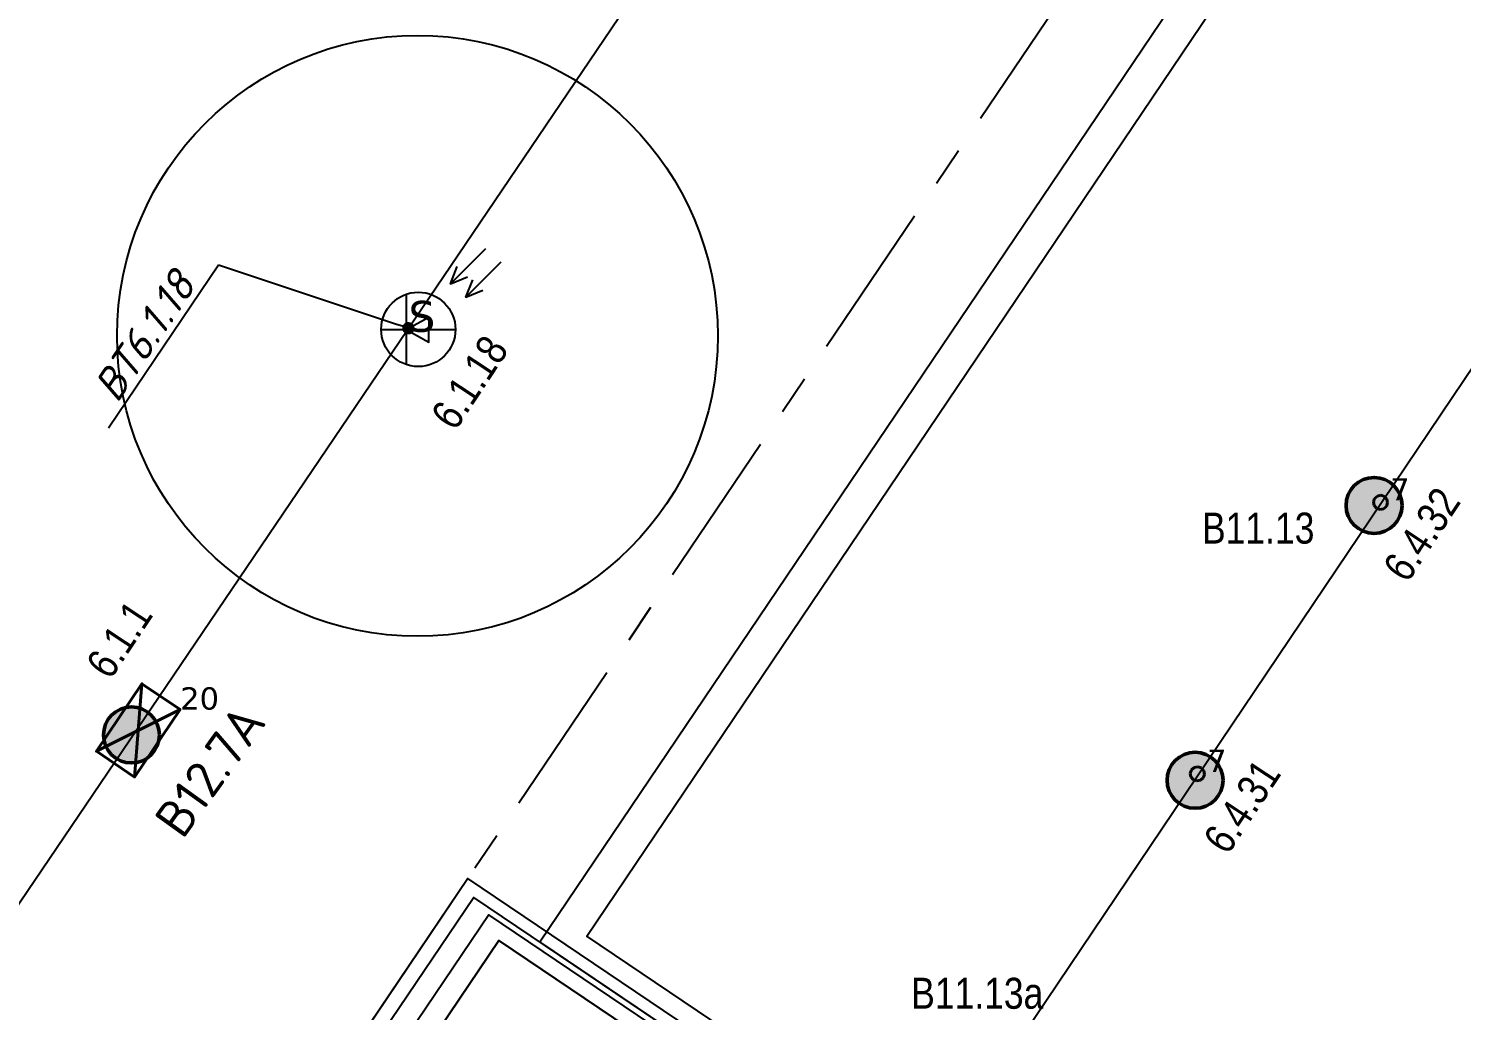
# Model space of a CAD drawing. Header units: millimetres. Extents: x -243740 to 150609, y -473655 to -165121.
# Drawn here: x 100504 to 112071, y -303737 to -295812 of the extents above; entities that cross this region are included whole.
import ezdxf
from ezdxf import colors
from ezdxf.entities.mleader import LeaderData, LeaderLine
from ezdxf.enums import TextEntityAlignment as Align
from ezdxf.math import Vec2, Vec3

# ---------------------------------------------------------------- set-up
doc = ezdxf.new("R2010")
doc.units = ezdxf.units.MM
doc.linetypes.add('Линия сетки', pattern=[22.225, 12.7, -3.175, 3.175, -3.175])
for name, color, linetype, lineweight in [('0_Авт.', 255, 'Continuous', 5), ('_освещение_dali', 3, 'Continuous', 50), ('DALLI', 6, 'TRAY', 30), ('DLX_FL2_LUM 5', 5, 'Continuous', 40), ('Аварийное_овещение', 1, 'Continuous', 30), ('Освещение', 5, 'Continuous', 30)]:
    doc.layers.add(name, color=color, linetype=linetype, lineweight=lineweight)
for name, color, linetype in [('_HMI', 6, 'Continuous'), ('_Гр.ЩД-1В.5.3.I4.1', 6, 'Continuous'), ('_Гр.ЩД-1В.5.3.I4.2', 6, 'Continuous'), ('_Гр.ЩД-1В.5.3.I4.3', 6, 'Continuous'), ('_Гр.ЩД-1В.5.3.I4.4', 6, 'Continuous'), ('_Гр.ЩД-1В.5.3.I4.5', 6, 'Continuous'), ('_Гр.ЩД-1В.5.3.I4.6', 6, 'Continuous'), ('_Гр.ЩД-1В.5.3.I4.8', 6, 'Continuous')]:
    doc.layers.add(name, color=color, linetype=linetype)
doc.layers.add('сВЕтильники', color=7, linetype='Continuous', lineweight=40, true_color=0x600080)
doc.styles.add('Arial Narrow_6', font='ARIALN.TTF', dxfattribs={"height": 193.245432})
doc.styles.add('ELine', font='txt.shx')
doc.styles.add('ISOCPEUR_1', font='isocpeur.ttf', dxfattribs={"height": 200})
doc.styles.get("Standard").update_dxf_attribs({"font": 'ARIALN.TTF'})
doc.styles.add('TableTextStyle', font='')
doc.styles.add('Шрифт - 200', font='', dxfattribs={"height": 200})
doc.styles.get('TableTextStyle').set_extended_font_data('VERDANA.TTF')
doc.styles.get('Шрифт - 200').set_extended_font_data('GOST Common', italic=True)
doc.linetypes.add('TRAY', pattern='A,12.119257,["_",ELine,S=4.5,R=90,X=0,Y=-1.555839],0.750382,["_",ELine,S=4.5,R=0,X=0,Y=-0.805849],1.314849,["_",ELine,S=4.5,R=0,X=0,Y=-0.805849],2.250029,["_",ELine,S=4.5,R=90,X=0,Y=-1.555839],13.565483', length=30)
doc.linetypes.add('Truba', pattern='A,3e-05,[4,MSH_7,S=1,R=0,X=0,Y=0],-3.022072', length=3.022102)
doc.linetypes.add('Проводка в лотке', pattern='A,7.5,[130,ltypeshp.shx,S=0.5,R=0,X=0,Y=0],1,[130,ltypeshp.shx,S=1,R=90,X=0,Y=-0.5],1,[130,ltypeshp.shx,S=0.5,R=0,X=0,Y=0],7.5', length=17)

# ---------------------------------------------------------------- blocks, each defined once
blk = doc.blocks.new('A$C0249faeb')
at = {"layer": 'DALLI', "color": 0, "linetype": 'Линия сетки', "lineweight": -3, "ltscale": 100}
blk.add_lwpolyline([(-32903, -22743), (-49501, -47350), (-75483, -29824), (-58886, -5217)], close=True, dxfattribs=at)
blk = doc.blocks.new('A$C85fa3c5e')
at = {"layer": '0_Авт.', "color": 6, "lineweight": 25, "ltscale": 100}
for points in [[(5.42, 6.5), (2.59, 3.68), (3.15, 5.07)], [(5.42, 6.5), (2.59, 3.68), (3.98, 4.24)], [(6.66, 5.43), (3.83, 2.6), (4.39, 3.99)], [(6.66, 5.43), (3.83, 2.6), (5.22, 3.16)], [(-0.97, 2.84), (-0.98, -2.84)], [(-3, 0), (3, 0)], [(-0.98, 0), (0.85, 1), (0.85, -0.01)], [(-0.98, 0), (0.84, -1.02), (0.85, -0.01)]]:
    blk.add_lwpolyline(points, dxfattribs=at)
blk.add_circle((0, 0), 3, dxfattribs=at)
blk = doc.blocks.new('26494_2_0')
mesh = blk.add_polyface()
corners = [(0.186, 0.329, -0.215), (0.186, -0.329), (0.186, -0.329, -0.215), (0.186, -0.329), (0.186, 0.329, -0.215), (0.186, 0.329), (0.186, -0.329, -0.215), (-0.186, -0.329), (-0.186, -0.329, -0.215), (-0.186, -0.329), (0.186, -0.329, -0.215), (0.186, -0.329), (-0.186, -0.329, -0.215), (-0.186, 0.329), (-0.186, 0.329, -0.215), (-0.186, 0.329), (-0.186, -0.329, -0.215), (-0.186, -0.329), (-0.186, 0.329, -0.215), (0.186, 0.329), (0.186, 0.329, -0.215), (0.186, 0.329), (-0.186, 0.329, -0.215), (-0.186, 0.329), (0.186, 0.329), (-0.186, -0.329), (0.186, -0.329), (-0.186, -0.329), (0.186, 0.329), (-0.186, 0.329), (-0.186, 0.329, -0.215), (0.186, -0.329, -0.215), (-0.186, -0.329, -0.215), (0.186, -0.329, -0.215), (-0.186, 0.329, -0.215), (0.186, 0.329, -0.215)]
mesh.append_faces([[corners[k] for k in face] for face in [(0, 1, 2), (3, 4, 5), (6, 7, 8), (9, 10, 11), (12, 13, 14), (15, 16, 17), (18, 19, 20), (21, 22, 23), (24, 25, 26), (27, 28, 29), (30, 31, 32), (33, 34, 35)]])
blk = doc.blocks.new('dgdg')
at = {"layer": 'сВЕтильники', "lineweight": 40, "xscale": 1000, "yscale": 1000, "zscale": 1000, "rotation": 325.9999999999997}
blk.add_blockref('26494_2_0', (336029, 95960, 3151), dxfattribs=at)
at = {"layer": 'сВЕтильники', "style": 'ISOCPEUR_1'}
blk.add_text('В12.7А', height=300, rotation=54.2972, dxfattribs=at).set_placement((336387, 95071, 21000))
blk = doc.blocks.new('A$Caabd1818')
at = {"layer": 'DLX_FL2_LUM 5'}
for points in [[(107391, 97890, -2997), (107400, 97918, -2997)], [(107400, 97918, -2997), (107391, 97890, -2997)], [(107400, 97918, -2997), (107391, 97890, -2997)], [(107391, 97890, -2997), (107400, 97918, -2997)], [(107396, 97860, -2997), (107391, 97890, -2997)], [(107391, 97890, -2997), (107391, 97890, -2997)], [(107391, 97890, -2997), (107396, 97860, -2997)], [(107391, 97890, -2997), (107391, 97890, -2997)], [(107391, 97890, -2997), (107396, 97860, -2997)], [(107396, 97860, -2997), (107391, 97890, -2997)], [(107416, 97838, -2997), (107396, 97860, -2997)], [(107396, 97860, -2997), (107396, 97860, -2997)], [(107396, 97860, -2997), (107416, 97838, -2997)], [(107396, 97860, -2997), (107396, 97860, -2997)], [(107396, 97860, -2997), (107416, 97838, -2997)], [(107416, 97838, -2997), (107396, 97860, -2997)], [(107400, 97918, -2997), (107423, 97937, -2997)], [(107423, 97937, -2997), (107400, 97918, -2997)], [(107423, 97937, -2997), (107400, 97918, -2997)], [(107400, 97918, -2997), (107423, 97937, -2997)], [(107400, 97918, -2997), (107400, 97918, -2997)], [(107400, 97918, -2997), (107400, 97918, -2997)], [(107423, 97937, -2997), (107452, 97943, -2997)], [(107452, 97943, -2997), (107423, 97937, -2997)], [(107452, 97943, -2997), (107423, 97937, -2997)], [(107423, 97937, -2997), (107452, 97943, -2997)], [(107423, 97937, -2997), (107423, 97937, -2997)], [(107423, 97937, -2997), (107423, 97937, -2997)], [(107452, 97943, -2997), (107480, 97933, -2997)], [(107480, 97933, -2997), (107452, 97943, -2997)], [(107452, 97943, -2997), (107452, 97943, -2997)], [(107452, 97943, -2997), (107452, 97943, -2997)], [(107480, 97933, -2997), (107452, 97943, -2997)], [(107452, 97943, -2997), (107480, 97933, -2997)], [(107496, 97853, -2997), (107473, 97834, -2997)], [(107473, 97834, -2997), (107496, 97853, -2997)], [(107473, 97834, -2997), (107496, 97853, -2997)], [(107496, 97853, -2997), (107473, 97834, -2997)], [(107480, 97933, -2997), (107480, 97933, -2997)], [(107480, 97933, -2997), (107500, 97911, -2997)], [(107500, 97911, -2997), (107480, 97933, -2997)], [(107480, 97933, -2997), (107480, 97933, -2997)], [(107500, 97911, -2997), (107480, 97933, -2997)], [(107480, 97933, -2997), (107500, 97911, -2997)], [(107505, 97881, -2997), (107496, 97853, -2997)], [(107496, 97853, -2997), (107505, 97881, -2997)], [(107496, 97853, -2997), (107505, 97881, -2997)], [(107505, 97881, -2997), (107496, 97853, -2997)], [(107496, 97853, -2997), (107496, 97853, -2997)], [(107496, 97853, -2997), (107496, 97853, -2997)], [(107500, 97911, -2997), (107500, 97911, -2997)], [(107500, 97911, -2997), (107505, 97881, -2997)], [(107505, 97881, -2997), (107500, 97911, -2997)], [(107500, 97911, -2997), (107500, 97911, -2997)], [(107505, 97881, -2997), (107500, 97911, -2997)], [(107500, 97911, -2997), (107505, 97881, -2997)], [(107505, 97881, -2997), (107505, 97881, -2997)], [(107505, 97881, -2997), (107505, 97881, -2997)], [(107444, 97828, -2997), (107416, 97838, -2997)], [(107416, 97838, -2997), (107416, 97838, -2997)], [(107416, 97838, -2997), (107444, 97828, -2997)], [(107416, 97838, -2997), (107416, 97838, -2997)], [(107416, 97838, -2997), (107444, 97828, -2997)], [(107444, 97828, -2997), (107416, 97838, -2997)], [(107473, 97834, -2997), (107444, 97828, -2997)], [(107444, 97828, -2997), (107473, 97834, -2997)], [(107444, 97828, -2997), (107473, 97834, -2997)], [(107473, 97834, -2997), (107444, 97828, -2997)], [(107444, 97828, -2997), (107444, 97828, -2997)], [(107444, 97828, -2997), (107444, 97828, -2997)], [(107473, 97834, -2997), (107473, 97834, -2997)], [(107473, 97834, -2997), (107473, 97834, -2997)], [(105912, 95698, -2997), (105922, 95726, -2997)], [(105922, 95726, -2997), (105912, 95698, -2997)], [(105922, 95726, -2997), (105912, 95698, -2997)], [(105912, 95698, -2997), (105922, 95726, -2997)], [(105918, 95669, -2997), (105912, 95698, -2997)], [(105912, 95698, -2997), (105912, 95698, -2997)], [(105912, 95698, -2997), (105918, 95669, -2997)], [(105912, 95698, -2997), (105912, 95698, -2997)], [(105912, 95698, -2997), (105918, 95669, -2997)], [(105918, 95669, -2997), (105912, 95698, -2997)], [(105937, 95646, -2997), (105918, 95669, -2997)], [(105918, 95669, -2997), (105918, 95669, -2997)], [(105918, 95669, -2997), (105937, 95646, -2997)], [(105918, 95669, -2997), (105918, 95669, -2997)], [(105918, 95669, -2997), (105937, 95646, -2997)], [(105937, 95646, -2997), (105918, 95669, -2997)], [(105922, 95726, -2997), (105944, 95746, -2997)], [(105944, 95746, -2997), (105922, 95726, -2997)], [(105944, 95746, -2997), (105922, 95726, -2997)], [(105922, 95726, -2997), (105944, 95746, -2997)], [(105922, 95726, -2997), (105922, 95726, -2997)], [(105922, 95726, -2997), (105922, 95726, -2997)], [(105944, 95746, -2997), (105974, 95751, -2997)], [(105974, 95751, -2997), (105944, 95746, -2997)], [(105974, 95751, -2997), (105944, 95746, -2997)], [(105944, 95746, -2997), (105974, 95751, -2997)], [(105944, 95746, -2997), (105944, 95746, -2997)], [(105944, 95746, -2997), (105944, 95746, -2997)], [(105974, 95751, -2997), (106002, 95742, -2997)], [(106002, 95742, -2997), (105974, 95751, -2997)], [(105974, 95751, -2997), (105974, 95751, -2997)], [(105974, 95751, -2997), (105974, 95751, -2997)], [(106002, 95742, -2997), (105974, 95751, -2997)], [(105974, 95751, -2997), (106002, 95742, -2997)], [(106017, 95662, -2997), (105995, 95642, -2997)], [(105995, 95642, -2997), (106017, 95662, -2997)], [(105995, 95642, -2997), (106017, 95662, -2997)], [(106017, 95662, -2997), (105995, 95642, -2997)], [(106002, 95742, -2997), (106002, 95742, -2997)], [(106002, 95742, -2997), (106021, 95719, -2997)], [(106021, 95719, -2997), (106002, 95742, -2997)], [(106002, 95742, -2997), (106002, 95742, -2997)], [(106021, 95719, -2997), (106002, 95742, -2997)], [(106002, 95742, -2997), (106021, 95719, -2997)], [(106027, 95690, -2997), (106017, 95662, -2997)], [(106017, 95662, -2997), (106027, 95690, -2997)], [(106017, 95662, -2997), (106027, 95690, -2997)], [(106027, 95690, -2997), (106017, 95662, -2997)], [(106017, 95662, -2997), (106017, 95662, -2997)], [(106017, 95662, -2997), (106017, 95662, -2997)], [(106021, 95719, -2997), (106021, 95719, -2997)], [(106021, 95719, -2997), (106027, 95690, -2997)], [(106027, 95690, -2997), (106021, 95719, -2997)], [(106021, 95719, -2997), (106021, 95719, -2997)], [(106027, 95690, -2997), (106021, 95719, -2997)], [(106021, 95719, -2997), (106027, 95690, -2997)], [(106027, 95690, -2997), (106027, 95690, -2997)], [(106027, 95690, -2997), (106027, 95690, -2997)], [(105966, 95637, -2997), (105937, 95646, -2997)], [(105937, 95646, -2997), (105937, 95646, -2997)], [(105937, 95646, -2997), (105966, 95637, -2997)], [(105937, 95646, -2997), (105937, 95646, -2997)], [(105937, 95646, -2997), (105966, 95637, -2997)], [(105966, 95637, -2997), (105937, 95646, -2997)], [(105995, 95642, -2997), (105966, 95637, -2997)], [(105966, 95637, -2997), (105995, 95642, -2997)], [(105966, 95637, -2997), (105995, 95642, -2997)], [(105995, 95642, -2997), (105966, 95637, -2997)], [(105966, 95637, -2997), (105966, 95637, -2997)], [(105966, 95637, -2997), (105966, 95637, -2997)], [(105995, 95642, -2997), (105995, 95642, -2997)], [(105995, 95642, -2997), (105995, 95642, -2997)]]:
    blk.add_polyline3d(points, dxfattribs=at)
at = {"layer": 'Аварийное_овещение', "lineweight": 40, "style": 'Arial Narrow_6'}
blk.add_text('В11.13а', height=250, dxfattribs=at).set_placement((103659, 93798))
at = {"layer": 'Освещение', "lineweight": 40, "style": 'Arial Narrow_6'}
blk.add_text('В11.13', height=250, dxfattribs=at).set_placement((106007, 97553))
blk = doc.blocks.new('_Dot')
at = {"color": 0, "linetype": 'ByBlock', "lineweight": -2}
blk.add_line((-0.5, 0), (-1, 0), dxfattribs=at)
at = {"color": 0, "linetype": 'ByBlock', "const_width": 0.5}
blk.add_lwpolyline([(-0.25, 0, 1), (0.25, 0, 1)], format="xyb", close=True, dxfattribs=at)
blk = doc.blocks.new('A$Cab2378fa')
at = {"lineweight": 25}
h = blk.add_hatch(color=0, dxfattribs=at)
h.paths.add_polyline_path([(162, -157, 0.442338), (148, 178), (0, 0)])
h.paths.add_polyline_path([(-142, -170), (0, 0), (-163, 158, 0.430096)])
at = {"lineweight": 25, "true_color": 0xfff5f5}
h = blk.add_hatch(color=7, dxfattribs=at)
h.dxf.hatch_style = 1
h.paths.add_polyline_path([(0, 0), (-142, -170, 0.174923), (3, -222, 0.197808), (162, -157)])
h.paths.add_polyline_path([(-163, 158), (0, 0), (148, 178, 0.175398), (3, 230, 0.209014)])
blk.add_circle((3, 4), 226)

msp = doc.modelspace()

# ---------------------------------------------------------------- linework, layer by layer
at = {"layer": '_HMI', "ltscale": 100}
msp.add_lwpolyline([(86493, -330560), (86044, -330240), (90622, -323453), (90613, -323466), (104301, -303173), (110456, -307324)], dxfattribs=at)
at = {"layer": '_Гр.ЩД-1В.5.3.I4.1', "ltscale": 100}
msp.add_lwpolyline([(110536, -307227), (104220, -302967), (92894, -319736), (63625, -300232), (47676, -323876), (41395, -319639), (54986, -299489), (48494, -295110), (34902, -315260), (28255, -310777), (41847, -290627), (35321, -286225), (21729, -306375)], dxfattribs=at)
at = {"layer": '_Гр.ЩД-1В.5.3.I4.2', "ltscale": 100}
msp.add_lwpolyline([(110553, -307179), (104099, -302825), (93081, -319123), (64061, -299585), (79386, -276865), (73104, -272628), (59516, -292774), (53023, -288395), (66612, -268249), (59965, -263766), (46376, -283912), (39850, -279510), (53439, -259364)], dxfattribs=at)
at = {"layer": '_Гр.ЩД-1В.5.3.I4.3', "ltscale": 100}
msp.add_lwpolyline([(110553, -307179), (104631, -303184), (111564, -292911), (82047, -273002), (97726, -249758), (91406, -245495), (77450, -266185), (70958, -261806), (84913, -241116), (78266, -236633), (64311, -257323), (57785, -252921), (71740, -232231)], dxfattribs=at)
at = {"layer": '_Гр.ЩД-1В.5.3.I4.4', "ltscale": 100}
msp.add_lwpolyline([(110456, -307324), (104301, -303173), (90613, -323466), (87825, -321585), (74209, -341773), (67646, -337346), (81237, -317196), (74675, -312769), (61083, -332920), (54520, -328493), (68112, -308343)], dxfattribs=at)
at = {"layer": '_Гр.ЩД-1В.5.3.I4.5', "ltscale": 100}
msp.add_lwpolyline([(110609, -307096), (104050, -302672), (93545, -318248), (91123, -316614), (105918, -294762), (99355, -290335), (85767, -310481), (79204, -306054), (92792, -285908), (86230, -281482), (72641, -301627)], dxfattribs=at)
at = {"layer": '_Гр.ЩД-1В.5.3.I4.6', "ltscale": 100}
msp.add_lwpolyline([(110693, -306972), (105011, -303137), (112334, -292279), (109146, -290129), (124290, -267676), (117657, -263202), (103701, -283892), (97138, -279465), (111094, -258775), (104531, -254349), (90576, -275039)], dxfattribs=at)
at = {"layer": '_Гр.ЩД-1В.5.3.I4.8', "ltscale": 100}
msp.add_lwpolyline([(110553, -307179), (109976, -306795), (108830, -308477), (113903, -311890), (113068, -313119), (107991, -309720), (107152, -310964), (112215, -314387), (111376, -315631), (103837, -310519), (104675, -309276), (105998, -310193), (106847, -308939), (105514, -308032), (106339, -306814), (107675, -307706), (108934, -305822), (107785, -305047), (118829, -288637)], dxfattribs=at)
at = {"layer": 'Defpoints', "color": 3, "ltscale": 100}
msp.add_circle((103643, -298292, 11785), 2425, dxfattribs=at)

# ---------------------------------------------------------------- block references
at = {"layer": '0_Авт.', "color": 3, "linetype": 'Проводка в лотке', "ltscale": 100, "xscale": 100, "yscale": 100, "zscale": 100}
msp.add_blockref('A$C85fa3c5e', (103650, -298240, 11785), dxfattribs=at)
at = {"layer": '_освещение_dali', "color": 5, "ltscale": 100}
for p in [(111363, -299665, -2997), (101331, -301518), (109918, -301884, -2997)]:
    msp.add_blockref('A$Cab2378fa', p, dxfattribs=at)
at = {"layer": 'Defpoints', "color": 3, "ltscale": 100}
msp.add_blockref('A$C0249faeb', (143045, -270898), dxfattribs=at)
at = {"layer": 'Defpoints', "linetype": 'Truba'}
msp.add_blockref('dgdg', (-234640, -397437), dxfattribs=at)
at = {"layer": 'Defpoints', "linetype": 'Truba', "ltscale": 100}
msp.add_blockref('A$Caabd1818', (3970, -397522), dxfattribs=at)

# ---------------------------------------------------------------- texts
at = {"layer": '_Гр.ЩД-1В.5.3.I4.5', "ltscale": 100}
for s, p in [('6.1.18', (104230, -298777)), ('6.1.1', (101402, -300852))]:
    msp.add_text(s, height=250, rotation=56.5225, dxfattribs=at).set_placement(p, align=Align.BOTTOM_CENTER)
at = {"layer": '_Гр.ЩД-1В.5.3.I4.8', "ltscale": 100}
for s, p in [('6.4.32', (111917, -300004)), ('6.4.31', (110466, -302200))]:
    msp.add_text(s, height=250, rotation=56.5225, dxfattribs=at).set_placement(p, align=Align.BOTTOM_CENTER)
at = {"layer": '_освещение_dali', "color": 254, "true_color": 0xeeb4ce, "style": 'TableTextStyle'}
for s, height, p in [('S', 250, (103570, -298260, 11785)), ('20', 180, (101727, -301309, 3151))]:
    msp.add_text(s, height=height, dxfattribs=at).set_placement(p)
at = {"layer": '_освещение_dali', "color": 241, "true_color": 0xf37aa8, "style": 'TableTextStyle'}
for p in [(111497, -299621, -2997), (110019, -301812, -2997)]:
    msp.add_text('7', height=180, dxfattribs=at).set_placement(p)

# ---------------------------------------------------------------- leaders
at = {"layer": '_освещение_dali'}
ml = msp.add_multileader_mtext('Standard', dxfattribs=at)
ml.set_content('{\\fISOCPEUR|b0|i1|c204|p34;ВТ6.1.18}', color=256, style='Шрифт - 200')
ml.set_leader_properties()
ml.set_arrow_properties(name='DOT')
ml.build(insert=Vec2(0, 0))
ml.multileader.update_dxf_attribs({"has_dogleg": 0, "text_left_attachment_type": 6, "text_right_attachment_type": 6, "arrow_head_size": 100})
ctx = ml.context
ctx.base_point, ctx.char_height, ctx.arrow_head_size, ctx.landing_gap_size, ctx.plane_origin, ctx.plane_x_axis, ctx.plane_y_axis = Vec3(101148, -299037), 250, 100, 200, Vec3(42393, -156971), Vec3(0.559193, 0.829038), Vec3(-0.829038, 0.559193)
ctx.left_attachment, ctx.right_attachment = 6, 6
notes = []
notes.append((ctx, [(1, (1, 1, 0), (102041, -297714), (-0.559193, -0.829038), 8, [(1, [(103570, -298231)], 0, [])])]))
ctx.mtext.insert, ctx.mtext.text_direction, ctx.mtext.rotation, ctx.mtext.flow_direction = Vec3(101011, -298704), Vec3(0.559193, 0.829038), 0.977384, 5
for ctx, leaders in notes:
    for number, flags, end, landing, length, lines in leaders:
        leader = LeaderData()
        leader.index, (leader.has_last_leader_line, leader.has_dogleg_vector, leader.attachment_direction) = number, flags
        leader.last_leader_point, leader.dogleg_vector, leader.dogleg_length = Vec3(end), Vec3(landing), length
        for number, points, colour, breaks in lines:
            line = LeaderLine()
            line.index, line.vertices, line.color, line.breaks = number, Vec3.list(points), colors.encode_raw_color(colour), breaks
            leader.lines.append(line)
        ctx.leaders.append(leader)

doc.saveas('drawing.dxf')
